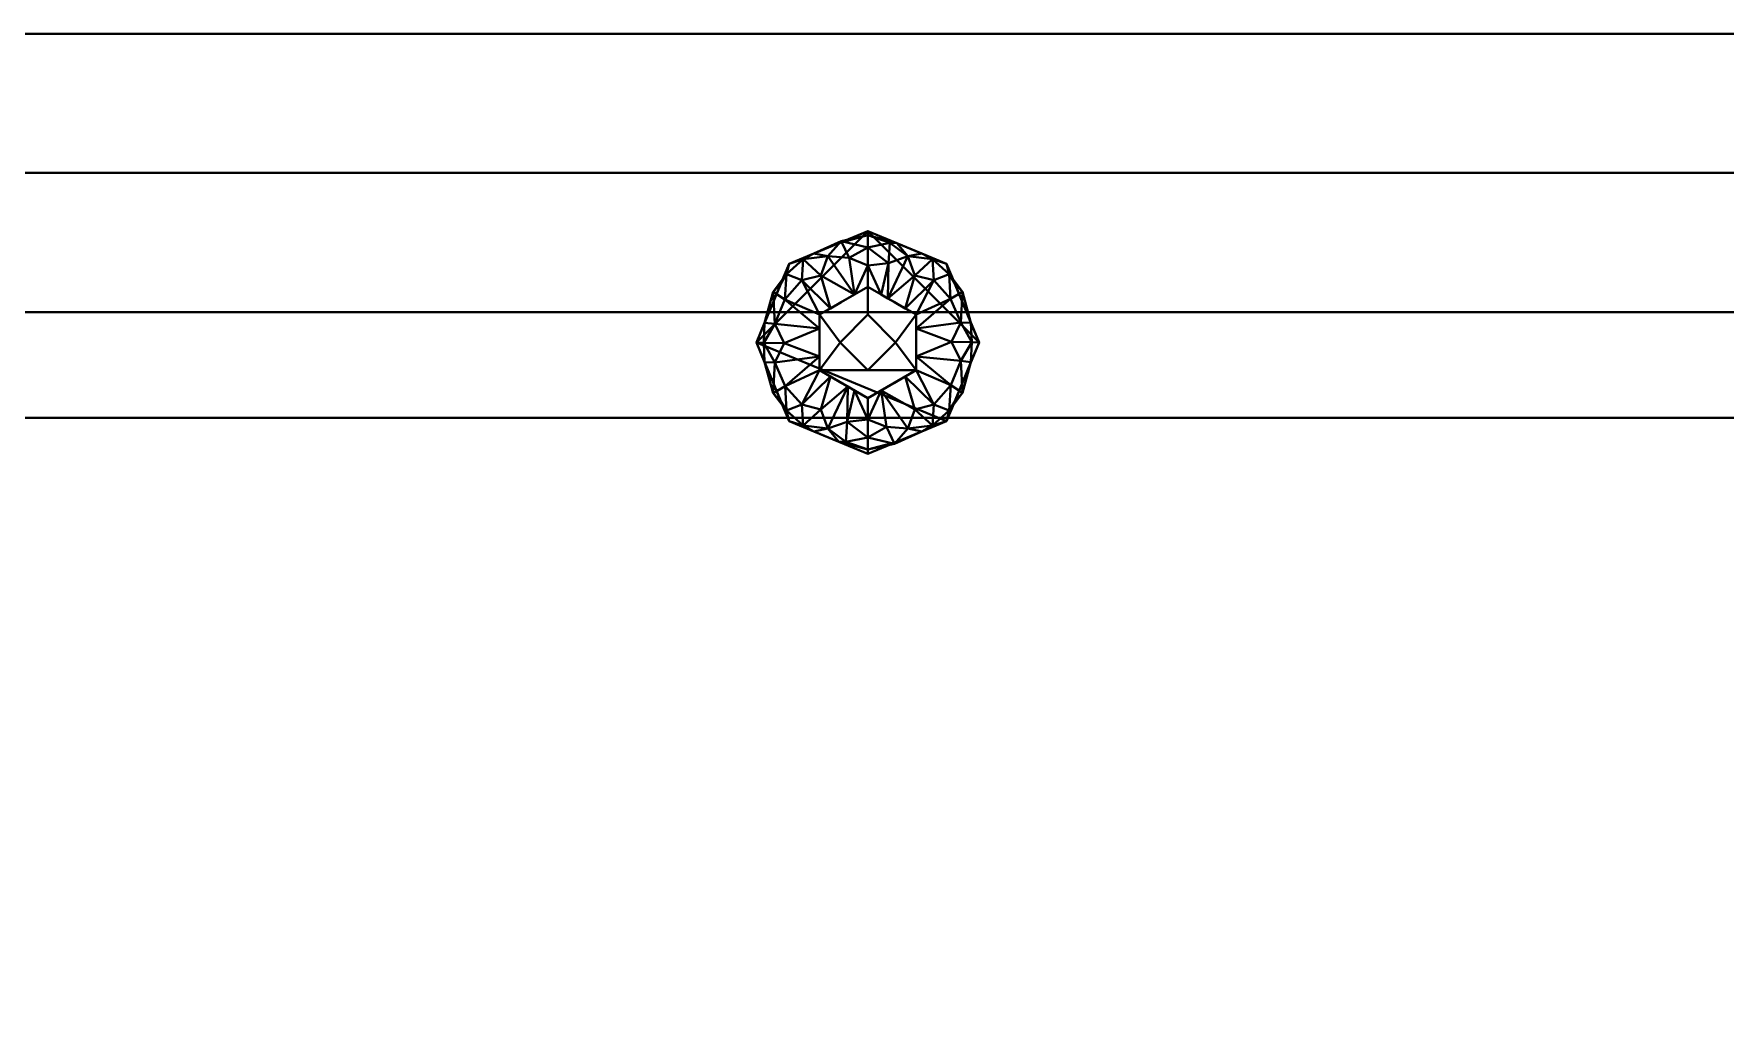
# Model space of a CAD drawing. Header units: millimetres. Extents: x -1250 to 1275, y -353 to 400.
# Drawn here: x -149.9 to 154.1, y 224.1 to 400 of the extents above; entities that cross this region are included whole.
import ezdxf

# ---------------------------------------------------------------- set-up
doc = ezdxf.new("R2010")
doc.units = ezdxf.units.MM
doc.layers.add('I-FURN', color=7, linetype='Continuous', lineweight=40)

# ---------------------------------------------------------------- blocks, each defined once
blk = doc.blocks.new('FamilyGeomCombination_196631-Vista 1')
at = {"layer": 'I-FURN', "color": 33, "true_color": 0xb7a087}
mesh = blk.add_polyface(dxfattribs=at)
corners = [(-310, 400, 1025), (1275, 400, 1025), (1275, 400, 19.32), (-310, 400, 19.32)]
mesh.append_faces([[corners[k] for k in face] for face in [(2, 3, 0, 1)]], dxfattribs={"color": 33})
mesh = blk.add_polyface(dxfattribs=at)
corners = [(-310, 400, 19.32), (1275, 400, 19.32), (1275, 375, 19.32), (-310, 375, 19.32)]
mesh.append_faces([[corners[k] for k in face] for face in [(3, 0, 1, 2)]], dxfattribs={"color": 33})
mesh = blk.add_polyface(dxfattribs=at)
corners = [(-310, 400, 1025), (-310, 130, 1025), (1275, 130, 1025), (1275, 400, 1025)]
mesh.append_faces([[corners[k] for k in face] for face in [(2, 3, 0, 1)]], dxfattribs={"color": 33})
mesh = blk.add_polyface(dxfattribs=at)
corners = [(-310, 375, 19.32), (1275, 375, 19.32), (1275, 375, 1000), (-310, 375, 1000)]
mesh.append_faces([[corners[k] for k in face] for face in [(2, 3, 0, 1)]], dxfattribs={"color": 33})
mesh = blk.add_polyface(dxfattribs=at)
corners = [(1275, 130, 1000), (-310, 130, 1000), (-310, 375, 1000), (1275, 375, 1000)]
mesh.append_faces([[corners[k] for k in face] for face in [(3, 0, 1, 2)]], dxfattribs={"color": 33})

msp = doc.modelspace()

# ---------------------------------------------------------------- block references
at = {"layer": 'I-FURN', "color": 33, "true_color": 0xb7a087}
msp.add_blockref('FamilyGeomCombination_196631-Vista 1', (0, 0), dxfattribs=at)

# ---------------------------------------------------------------- meshes
at = {"layer": 'I-FURN', "color": 7, "true_color": 0xf7f7f7}
mesh = msp.add_polyface(dxfattribs=at)
corners = [(-1250, 375, 20.06), (-1250, 375, 1000), (1250, 375, 1000), (1250, 375, 20.06)]
mesh.append_faces([[corners[k] for k in face] for face in [(3, 0, 1, 2)]], dxfattribs={"color": 7})
mesh = msp.add_polyface(dxfattribs=at)
corners = [(1250, 375, 1000), (-1250, 375, 1000), (-1250, 350, 1000), (1250, 350, 1000)]
mesh.append_faces([[corners[k] for k in face] for face in [(0, 1, 2, 3)]], dxfattribs={"color": 7})
mesh = msp.add_polyface(dxfattribs=at)
corners = [(-1250, 375, 20.06), (1250, 375, 20.06), (1250, 350, 20.06), (-1250, 350, 20.06)]
mesh.append_faces([[corners[k] for k in face] for face in [(0, 1, 2, 3)]], dxfattribs={"color": 7})
at = {"layer": 'I-FURN', "color": 250, "true_color": 0x191919}
mesh = msp.add_polyface(dxfattribs=at)
corners = [(0, 364.56), (-14.14, 358.7), (-20, 344.56), (-14.14, 330.42), (0, 324.56), (0, 325.32, 3.83), (0, 327.49, 7.07), (0, 330.73, 9.24), (0, 334.56, 10), (-8.66, 339.56, 10), (-8.66, 349.56, 10), (0, 354.56, 10), (0, 358.39, 9.24), (0, 361.63, 7.07), (0, 363.8, 3.83), (-4.8, 351.79, 10), (-4.8, 337.33, 10), (-5.23, 362.39), (-5.23, 326.73), (-2.4, 353.17, 10), (-2.4, 335.95, 10), (-7.2, 360.04, 7.07), (-3.36, 359.75, 8.31), (-7.2, 329.08, 7.07), (-3.96, 326.68, 5.56), (-11.84, 355.74, 7.78), (-17.07, 351.63), (-8.66, 344.56, 10), (-16.74, 347.89, 7.07), (-16.69, 340.97, 7.07), (-11.84, 333.38, 7.78), (-17.07, 337.49), (-4.78, 362.76, 4.72), (-3.74, 330.32, 8.81), (-9.69, 360.55), (-11.63, 359.49, 4.51), (-14.61, 356.82, 4.21), (-14.9, 352.26, 7.35), (-15.61, 355.17), (-17, 353.64, 3.75), (-9.69, 328.57), (-11.63, 329.63, 4.51), (-14.61, 332.3, 4.21), (-14.87, 336.72, 7.32), (-15.61, 333.95), (-17.01, 335.47, 3.72), (-6.73, 350.67, 10), (-8.44, 356.6, 8.83), (-18.54, 348.1), (-8.66, 347.06, 10), (-15.03, 344.44, 8.64), (-18.67, 344.49, 4.99), (-18.54, 341.02), (-8.66, 342.06, 10), (-8.44, 332.52, 8.83), (-3.6, 336.64, 10), (-6.73, 338.45, 10)]
mesh.append_faces([[corners[k] for k in face] for face in [(5, 18, 4)]], dxfattribs={"vtx0": -1, "color": 250})
mesh.append_faces([[corners[k] for k in face] for face in [(14, 32, 13), (53, 43, 9)]], dxfattribs={"vtx0": -1, "vtx1": -1, "color": 250})
mesh.append_faces([[corners[k] for k in face] for face in [(33, 7, 20), (21, 47, 19), (37, 10, 25), (37, 25, 36), (42, 45, 44), (19, 12, 22), (33, 23, 24), (55, 23, 33), (14, 17, 32), (18, 24, 23), (22, 32, 21), (21, 19, 22), (18, 5, 24), (41, 30, 42), (35, 36, 25), (28, 51, 50), (3, 41, 42), (29, 53, 50), (40, 23, 41), (29, 51, 52), (32, 22, 13), (35, 1, 36), (33, 24, 6), (55, 54, 23), (32, 34, 21), (47, 35, 25), (21, 34, 35), (39, 28, 37), (38, 39, 36), (28, 49, 37), (36, 39, 37), (54, 41, 23), (43, 42, 30), (45, 42, 43), (43, 30, 9), (29, 45, 43), (35, 47, 21), (46, 47, 25), (39, 48, 28), (50, 49, 28), (28, 48, 51), (43, 53, 29), (29, 50, 51), (45, 29, 52), (41, 54, 30), (54, 56, 30)]], dxfattribs={"vtx0": -1, "vtx1": -1, "vtx2": -1, "color": 250})
mesh.append_faces([[corners[k] for k in face] for face in [(24, 5, 6), (22, 12, 13), (33, 6, 7), (25, 10, 46), (35, 34, 1), (51, 48, 2), (36, 1, 38), (41, 3, 40), (51, 2, 52)]], dxfattribs={"vtx0": -1, "vtx2": -1, "color": 250})
mesh.append_faces([[corners[k] for k in face] for face in [(39, 38, 26, 48)]], dxfattribs={"vtx0": -1, "vtx3": -1, "color": 250})
mesh.append_faces([[corners[k] for k in face] for face in [(15, 19, 47, 46), (17, 34, 32), (20, 55, 33), (16, 56, 54, 55), (27, 49, 50, 53), (49, 10, 37), (56, 9, 30), (40, 18, 23), (31, 44, 45, 52), (44, 3, 42)]], dxfattribs={"vtx1": -1, "vtx2": -1, "color": 250})
mesh.append_faces([[corners[k] for k in face] for face in [(19, 11, 12), (7, 8, 20), (14, 0, 17)]], dxfattribs={"vtx2": -1, "color": 250})
mesh = msp.add_polyface(dxfattribs=at)
corners = [(0, 324.56), (-14.14, 330.42), (-20, 344.56), (-14.14, 358.7), (0, 364.56), (14.14, 358.7), (20, 344.56), (14.14, 330.42)]
mesh.append_faces([[corners[k] for k in face] for face in [(4, 2, 3)]], dxfattribs={"vtx0": -1, "color": 250})
mesh.append_faces([[corners[k] for k in face] for face in [(1, 2, 7, 0), (5, 6, 4)]], dxfattribs={"vtx1": -1, "color": 250})
mesh.append_faces([[corners[k] for k in face] for face in [(6, 7, 2, 4)]], dxfattribs={"vtx1": -1, "vtx2": -1, "vtx3": -1, "color": 250})
mesh = msp.add_polyface(dxfattribs=at)
corners = [(0, 334.56, 10), (0, 330.73, 9.24), (0, 327.49, 7.07), (0, 325.32, 3.83), (0, 324.56), (14.14, 330.42), (20, 344.56), (14.14, 358.7), (0, 364.56), (0, 363.8, 3.83), (0, 361.63, 7.07), (0, 358.39, 9.24), (0, 354.56, 10), (8.66, 349.56, 10), (8.66, 339.56, 10), (4.8, 337.33, 10), (4.8, 351.79, 10), (5.23, 326.73), (5.23, 362.39), (2.4, 335.95, 10), (2.4, 353.17, 10), (7.2, 329.08, 7.07), (3.36, 329.37, 8.31), (7.2, 360.04, 7.07), (3.96, 362.44, 5.56), (11.84, 333.38, 7.78), (17.07, 337.49), (8.66, 344.56, 10), (16.74, 341.23, 7.07), (16.69, 348.15, 7.07), (11.84, 355.74, 7.78), (17.07, 351.63), (4.78, 326.36, 4.72), (3.74, 358.8, 8.81), (9.69, 328.57), (11.63, 329.63, 4.51), (14.61, 332.3, 4.21), (14.9, 336.86, 7.35), (15.61, 333.95), (17, 335.48, 3.75), (9.69, 360.55), (11.63, 359.49, 4.51), (14.61, 356.82, 4.21), (14.87, 352.4, 7.32), (15.61, 355.17), (17.01, 353.65, 3.72), (6.73, 338.45, 10), (8.44, 332.52, 8.83), (18.54, 341.02), (8.66, 342.06, 10), (15.03, 344.68, 8.64), (18.67, 344.63, 4.99), (18.54, 348.1), (8.66, 347.06, 10), (8.44, 356.6, 8.83), (3.6, 352.48, 10), (6.73, 350.67, 10)]
mesh.append_faces([[corners[k] for k in face] for face in [(9, 18, 8)]], dxfattribs={"vtx0": -1, "color": 250})
mesh.append_faces([[corners[k] for k in face] for face in [(53, 43, 13)]], dxfattribs={"vtx0": -1, "vtx1": -1, "color": 250})
mesh.append_faces([[corners[k] for k in face] for face in [(21, 47, 19), (37, 25, 36), (42, 45, 44), (33, 11, 20), (19, 22, 21), (33, 23, 24), (19, 1, 22), (55, 23, 33), (3, 17, 32), (18, 24, 23), (22, 32, 21), (18, 9, 24), (41, 30, 42), (35, 36, 25), (39, 48, 28), (35, 47, 21), (7, 41, 42), (29, 53, 50), (40, 23, 41), (29, 51, 52), (32, 22, 2), (35, 5, 36), (33, 24, 10), (55, 54, 23), (32, 34, 21), (47, 35, 25), (21, 34, 35), (39, 28, 37), (38, 39, 36), (28, 49, 37), (36, 39, 37), (54, 41, 23), (43, 42, 30), (45, 42, 43), (43, 30, 13), (29, 45, 43), (14, 25, 37), (46, 47, 25), (51, 50, 28), (50, 49, 28), (28, 48, 51), (43, 53, 29), (29, 50, 51), (45, 29, 52), (41, 54, 30), (54, 56, 30)]], dxfattribs={"vtx0": -1, "vtx1": -1, "vtx2": -1, "color": 250})
mesh.append_faces([[corners[k] for k in face] for face in [(22, 1, 2), (25, 14, 46), (32, 2, 3), (24, 9, 10), (33, 10, 11), (51, 48, 6), (35, 34, 5), (37, 49, 14), (36, 5, 38), (41, 7, 40), (51, 6, 52)]], dxfattribs={"vtx0": -1, "vtx2": -1, "color": 250})
mesh.append_faces([[corners[k] for k in face] for face in [(39, 38, 26, 48)]], dxfattribs={"vtx0": -1, "vtx3": -1, "color": 250})
mesh.append_faces([[corners[k] for k in face] for face in [(16, 56, 54, 55), (15, 19, 47, 46), (17, 34, 32), (20, 55, 33), (27, 49, 50, 53), (56, 13, 30), (40, 18, 23), (31, 44, 45, 52), (44, 7, 42)]], dxfattribs={"vtx1": -1, "vtx2": -1, "color": 250})
mesh.append_faces([[corners[k] for k in face] for face in [(19, 0, 1), (3, 4, 17), (11, 12, 20)]], dxfattribs={"vtx2": -1, "color": 250})
mesh = msp.add_polyface(dxfattribs=at)
corners = [(0, 354.56, 10), (-8.66, 349.56, 10), (-8.66, 339.56, 10), (0, 334.56, 10), (8.66, 339.56, 10), (8.66, 349.56, 10), (0, 349.56, 10), (5, 344.56, 10), (0, 339.56, 10), (-5, 344.56, 10)]
mesh.append_faces([[corners[k] for k in face] for face in [(9, 2, 8)]], dxfattribs={"vtx0": -1, "vtx1": -1, "color": 250})
mesh.append_faces([[corners[k] for k in face] for face in [(4, 7, 8), (7, 4, 5), (1, 9, 6, 0), (9, 1, 2)]], dxfattribs={"vtx0": -1, "vtx2": -1, "color": 250})
mesh.append_faces([[corners[k] for k in face] for face in [(8, 2, 3, 4)]], dxfattribs={"vtx0": -1, "vtx3": -1, "color": 250})
mesh.append_faces([[corners[k] for k in face] for face in [(5, 0, 6, 7)]], dxfattribs={"vtx1": -1, "vtx3": -1, "color": 250})
at = {"layer": 'I-FURN', "color": 7, "true_color": 0xf7f7f7}
mesh = msp.add_polyface(dxfattribs=at)
corners = [(-1250, 350, 20.06), (1250, 350, 20.06), (1250, 350, 1000), (-1250, 350, 1000)]
mesh.append_faces([[corners[k] for k in face] for face in [(2, 3, 0, 1)]], dxfattribs={"color": 7})
mesh = msp.add_polyface(dxfattribs=at)
corners = [(-1225, -350, 725), (1225, -350, 725), (1225, 350, 725), (-1225, 350, 725), (136.27, 208.16, 725), (136.27, 89.97, 725), (-133.24, 89.97, 725), (-133.24, 208.16, 725)]
mesh.append_faces([[corners[k] for k in face] for face in [(7, 3, 6)]], dxfattribs={"vtx0": -1, "vtx1": -1, "color": 7})
mesh.append_faces([[corners[k] for k in face] for face in [(5, 1, 2, 4), (1, 5, 6)]], dxfattribs={"vtx0": -1, "vtx2": -1, "color": 7})
mesh.append_faces([[corners[k] for k in face] for face in [(6, 3, 0, 1)]], dxfattribs={"vtx0": -1, "vtx3": -1, "color": 7})
mesh.append_faces([[corners[k] for k in face] for face in [(2, 3, 7, 4)]], dxfattribs={"vtx1": -1, "vtx3": -1, "color": 7})
mesh = msp.add_polyface(dxfattribs=at)
corners = [(-1225, -350, 700), (-1225, 350, 700), (1225, 350, 700), (1225, -350, 700), (136.27, 208.16, 700), (-133.24, 208.16, 700), (-133.24, 89.97, 700), (136.27, 89.97, 700)]
mesh.append_faces([[corners[k] for k in face] for face in [(7, 3, 6)]], dxfattribs={"vtx0": -1, "vtx1": -1, "color": 7})
mesh.append_faces([[corners[k] for k in face] for face in [(2, 4, 5, 1), (1, 5, 6)]], dxfattribs={"vtx0": -1, "vtx2": -1, "color": 7})
mesh.append_faces([[corners[k] for k in face] for face in [(0, 1, 6, 3)]], dxfattribs={"vtx1": -1, "vtx2": -1, "color": 7})
mesh.append_faces([[corners[k] for k in face] for face in [(2, 3, 7, 4)]], dxfattribs={"vtx1": -1, "vtx3": -1, "color": 7})
mesh = msp.add_polyface(dxfattribs=at)
corners = [(-1225, 350, 725), (1225, 350, 725), (1225, 350, 700), (-1225, 350, 700)]
mesh.append_faces([[corners[k] for k in face] for face in [(3, 0, 1, 2)]], dxfattribs={"color": 7})
mesh = msp.add_polyface(dxfattribs=at)
corners = [(-1225, 350, 20.06), (-1225, 350, 700), (1225, 350, 700), (1225, 350, 20.06)]
mesh.append_faces([[corners[k] for k in face] for face in [(3, 0, 1, 2)]], dxfattribs={"color": 7})
mesh = msp.add_polyface(dxfattribs=at)
corners = [(1225, 350, 700), (-1225, 350, 700), (-1225, 331, 700), (1225, 331, 700)]
mesh.append_faces([[corners[k] for k in face] for face in [(0, 1, 2, 3)]], dxfattribs={"color": 7})
mesh = msp.add_polyface(dxfattribs=at)
corners = [(-1225, 350, 20.06), (1225, 350, 20.06), (1225, 331, 20.06), (-1225, 331, 20.06)]
mesh.append_faces([[corners[k] for k in face] for face in [(0, 1, 2, 3)]], dxfattribs={"color": 7})
at = {"layer": 'I-FURN', "color": 250, "true_color": 0x191919}
mesh = msp.add_polyface(dxfattribs=at)
corners = [(0, 339.56, 35), (-5, 344.56, 35), (0, 349.56, 35), (0, 349.56, 28.75), (0, 349.56, 22.5), (0, 349.56, 16.25), (0, 349.56, 10), (-5, 344.56, 10), (0, 339.56, 10), (0, 339.56, 16.25), (0, 339.56, 22.5), (0, 339.56, 28.75)]
mesh.append_faces([[corners[k] for k in face] for face in [(7, 1, 4)]], dxfattribs={"vtx0": -1, "vtx1": -1, "vtx2": -1, "color": 250})
mesh.append_faces([[corners[k] for k in face] for face in [(10, 11, 1, 7)]], dxfattribs={"vtx1": -1, "vtx2": -1, "vtx3": -1, "color": 250})
mesh.append_faces([[corners[k] for k in face] for face in [(11, 0, 1), (5, 6, 7, 4)]], dxfattribs={"vtx2": -1, "color": 250})
mesh.append_faces([[corners[k] for k in face] for face in [(7, 8, 9, 10), (1, 2, 3, 4)]], dxfattribs={"vtx3": -1, "color": 250})
mesh = msp.add_polyface(dxfattribs=at)
corners = [(0, 339.56, 35), (5, 344.56, 35), (0, 349.56, 35), (-5, 344.56, 35)]
mesh.append_faces([[corners[k] for k in face] for face in [(0, 1, 2, 3)]], dxfattribs={"color": 250})
mesh = msp.add_polyface(dxfattribs=at)
corners = [(0, 349.56, 10), (0, 349.56, 16.25), (0, 349.56, 22.5), (0, 349.56, 28.75), (0, 349.56, 35), (5, 344.56, 35), (0, 339.56, 35), (0, 339.56, 28.75), (0, 339.56, 22.5), (0, 339.56, 16.25), (0, 339.56, 10), (5, 344.56, 10)]
mesh.append_faces([[corners[k] for k in face] for face in [(7, 5, 6)]], dxfattribs={"vtx0": -1, "color": 250})
mesh.append_faces([[corners[k] for k in face] for face in [(11, 2, 5), (8, 11, 5, 7)]], dxfattribs={"vtx0": -1, "vtx1": -1, "vtx2": -1, "color": 250})
mesh.append_faces([[corners[k] for k in face] for face in [(1, 2, 11, 0)]], dxfattribs={"vtx1": -1, "color": 250})
mesh.append_faces([[corners[k] for k in face] for face in [(3, 4, 5, 2), (9, 10, 11, 8)]], dxfattribs={"vtx2": -1, "color": 250})
at = {"layer": 'I-FURN', "color": 7, "true_color": 0xf7f7f7}
mesh = msp.add_polyface(dxfattribs=at)
corners = [(-1225, 331, 20.06), (1225, 331, 20.06), (1225, 331, 700), (-1225, 331, 700)]
mesh.append_faces([[corners[k] for k in face] for face in [(1, 2, 3, 0)]], dxfattribs={"color": 7})

doc.saveas('drawing.dxf')
